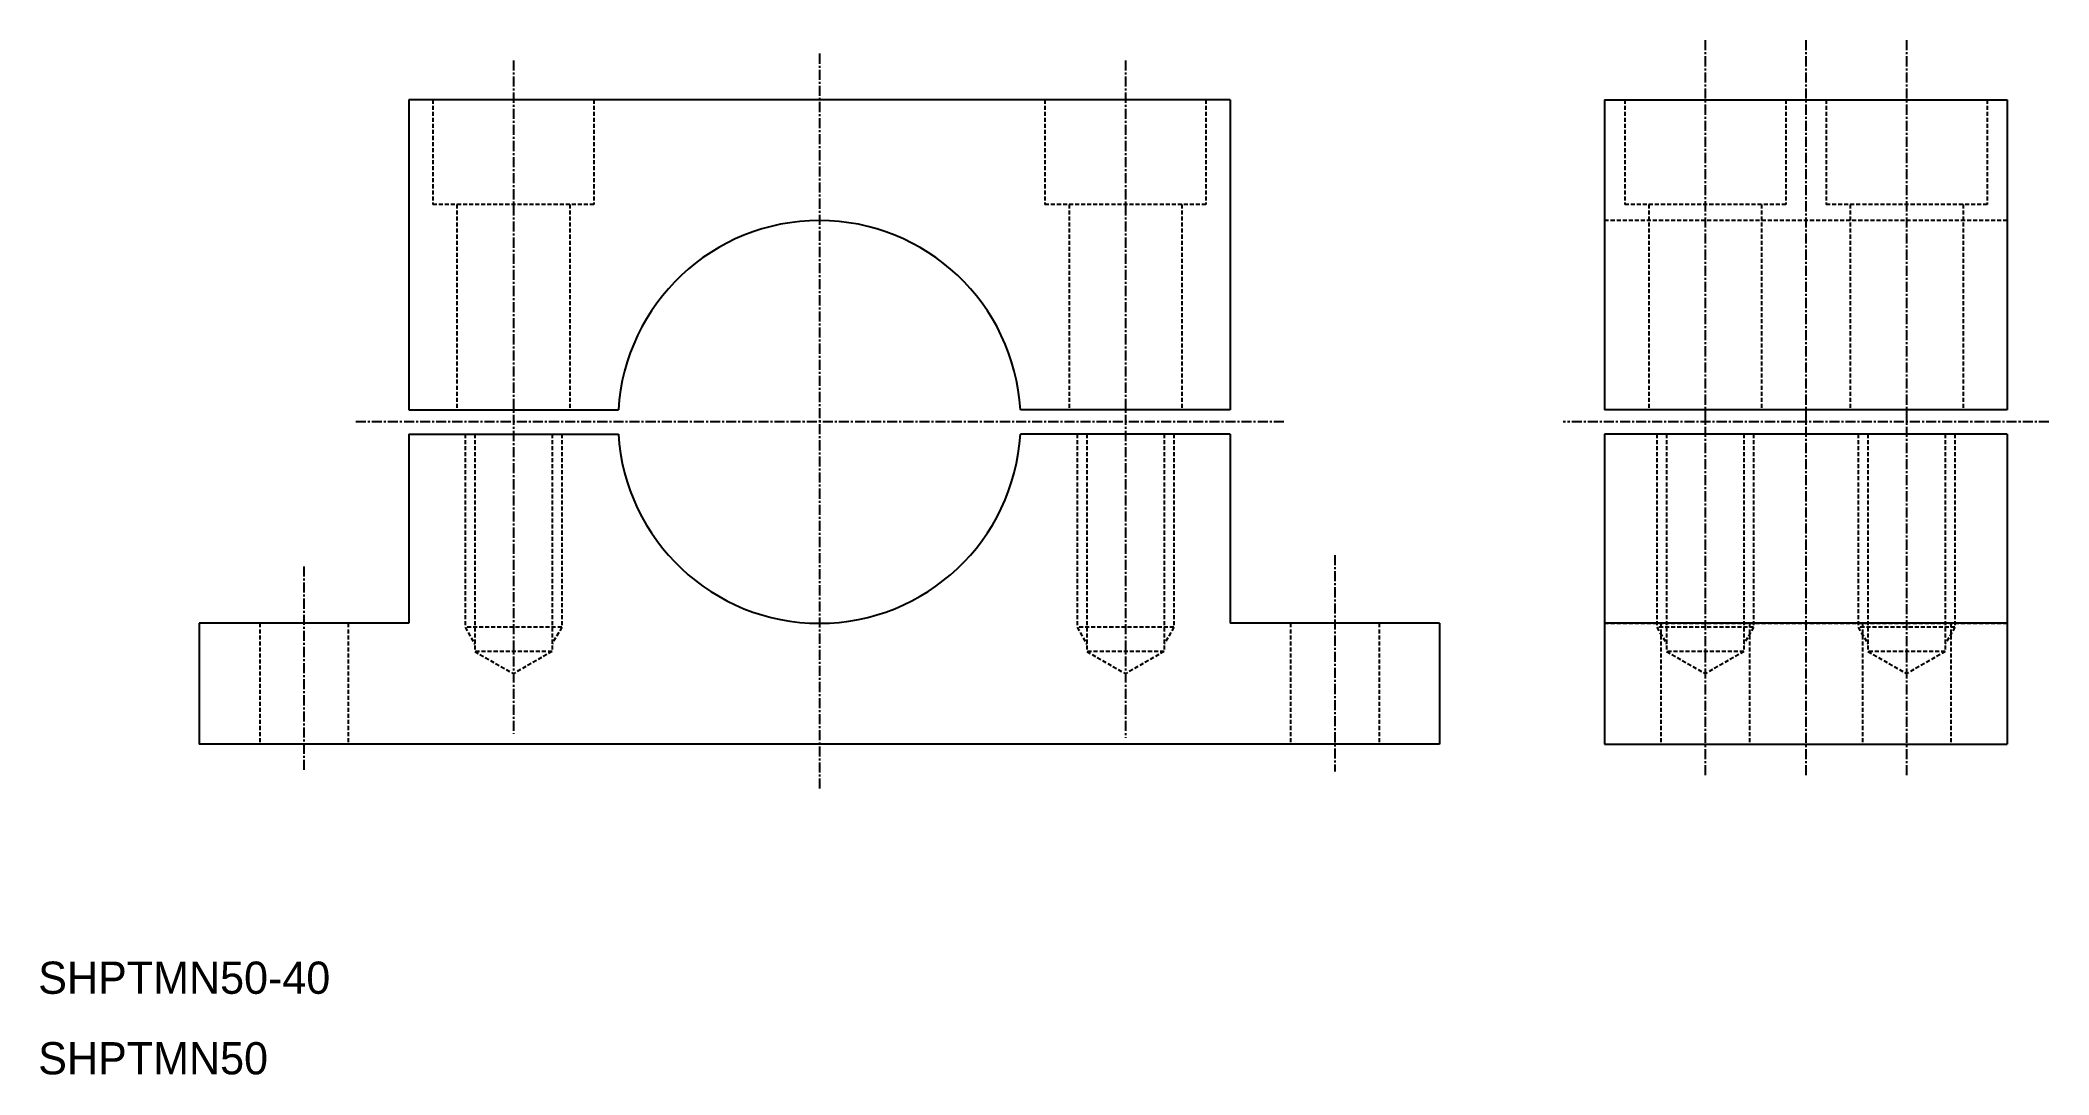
# Model space of a CAD drawing. Extents: x 10 to 260, y 10 to 138.
import ezdxf

# ---------------------------------------------------------------- set-up
doc = ezdxf.new("R2010")
doc.units = 0
doc.linetypes.add('CENTER', pattern=[2, 1.25, -0.25, 0.25, -0.25])
doc.linetypes.add('DASHED', pattern=[0.75, 0.5, -0.25])
doc.layers.get('0').update_dxf_attribs({"linetype": 'CONTINUOUS'})
doc.layers.add('CENTER', color=1, linetype='CENTER')

msp = doc.modelspace()

# ---------------------------------------------------------------- linework, layer by layer
at = {"color": 7, "linetype": 'CONTINUOUS'}
for p, q in [((158, 131), (56, 131)), ((56, 131), (56, 92.5)), ((158, 131), (158, 92.5)), ((204.5, 131), (204.5, 92.5)), ((204.5, 131), (254.5, 131)), ((254.5, 131), (254.5, 92.5)), ((56, 92.5), (82.05, 92.5)), ((158, 92.5), (131.95, 92.5)), ((254.5, 92.5), (204.5, 92.5)), ((56, 89.5), (82.05, 89.5)), ((56, 89.5), (56, 66)), ((158, 89.5), (131.95, 89.5)), ((158, 89.5), (158, 66)), ((254.5, 89.5), (204.5, 89.5)), ((204.5, 89.5), (204.5, 51)), ((254.5, 89.5), (254.5, 51)), ((56, 66), (30, 66)), ((30, 66), (30, 51)), ((184, 66), (158, 66)), ((184, 66), (184, 51)), ((254.5, 66), (204.5, 66)), ((184, 51), (30, 51)), ((107, 51), (107, 51)), ((145.5, 51), (145.5, 51)), ((204.5, 51), (254.5, 51))]:
    msp.add_line(p, q, dxfattribs=at)
at = {"color": 3, "linetype": 'DASHED'}
for p, q in [((59, 131), (59, 118)), ((79, 131), (79, 118)), ((135, 131), (135, 118)), ((155, 131), (155, 118)), ((207, 131), (207, 118)), ((227, 131), (227, 118)), ((232, 131), (232, 118)), ((252, 131), (252, 118)), ((79, 118), (59, 118)), ((62, 118), (62, 92.5)), ((76, 118), (76, 92.5)), ((155, 118), (135, 118)), ((138, 118), (138, 92.5)), ((152, 118), (152, 92.5)), ((227, 118), (207, 118)), ((210, 118), (210, 92.5)), ((224, 118), (224, 92.5)), ((252, 118), (232, 118)), ((235, 118), (235, 92.5)), ((249, 118), (249, 92.5)), ((254.5, 116), (204.5, 116)), ((63, 89.5), (63, 65.5)), ((64.2, 89.5), (64.2, 62.5)), ((73.8, 89.5), (73.8, 62.5)), ((75, 89.5), (75, 65.5)), ((139, 89.5), (139, 65.5)), ((140.2, 89.5), (140.2, 62.5)), ((149.8, 89.5), (149.8, 62.5)), ((151, 89.5), (151, 65.5)), ((211, 89.5), (211, 65.5)), ((212.2, 89.5), (212.2, 62.5)), ((221.8, 89.5), (221.8, 62.5)), ((223, 89.5), (223, 65.5)), ((236, 89.5), (236, 65.5)), ((237.2, 89.5), (237.2, 62.5)), ((246.8, 89.5), (246.8, 62.5)), ((248, 89.5), (248, 65.5)), ((37.5, 66), (37.5, 51)), ((48.5, 66), (48.5, 51)), ((75, 65.5), (63, 65.5)), ((63, 65.5), (64.2, 63.42)), ((75, 65.5), (73.8, 63.42)), ((151, 65.5), (139, 65.5)), ((139, 65.5), (140.2, 63.42)), ((151, 65.5), (149.8, 63.42)), ((165.5, 66), (165.5, 51)), ((176.5, 66), (176.5, 51)), ((204.5, 66), (254.5, 66)), ((223, 65.5), (211, 65.5)), ((211, 65.5), (212.2, 63.42)), ((211.5, 66), (211.5, 51)), ((223, 65.5), (221.8, 63.42)), ((222.5, 66), (222.5, 51)), ((248, 65.5), (236, 65.5)), ((236, 65.5), (237.2, 63.42)), ((236.5, 66), (236.5, 51)), ((248, 65.5), (246.8, 63.42)), ((247.5, 66), (247.5, 51)), ((64.2, 62.5), (69, 59.73)), ((73.8, 62.5), (64.2, 62.5)), ((73.8, 62.5), (69, 59.73)), ((149.8, 62.5), (140.2, 62.5)), ((140.2, 62.5), (145, 59.73)), ((149.8, 62.5), (145, 59.73)), ((212.2, 62.5), (217, 59.73)), ((221.8, 62.5), (212.2, 62.5)), ((221.8, 62.5), (217, 59.73)), ((246.8, 62.5), (237.2, 62.5)), ((237.2, 62.5), (242, 59.73)), ((246.8, 62.5), (242, 59.73))]:
    msp.add_line(p, q, dxfattribs=at)
at = {"color": 7, "linetype": 'CONTINUOUS'}
for start, end in [(3.4398, 176.5602), (183.4398, 356.5602)]:
    msp.add_arc((107, 91), 25, start, end, dxfattribs=at)
at = {"layer": 'CENTER', "color": 1, "linetype": 'CENTER'}
for p, q in [((217, 138.39), (217, 47.05)), ((229.5, 138.39), (229.5, 47.05)), ((242, 138.39), (242, 47.05)), ((69, 135.88), (69, 52.29)), ((107, 136.72), (107, 45.28)), ((145, 135.88), (145, 51.76)), ((164.67, 91), (49.33, 91)), ((259.66, 91), (199.34, 91)), ((43, 73.06), (43, 47.59)), ((171, 74.47), (171, 47.59))]:
    msp.add_line(p, q, dxfattribs=at)

# ---------------------------------------------------------------- texts
at = {"color": 7, "linetype": 'CONTINUOUS'}
for s, p in [('SHPTMN50-40', (10, 20)), ('SHPTMN50', (10, 10))]:
    msp.add_text(s, height=4, dxfattribs=at).set_placement(p)

doc.saveas('drawing.dxf')
